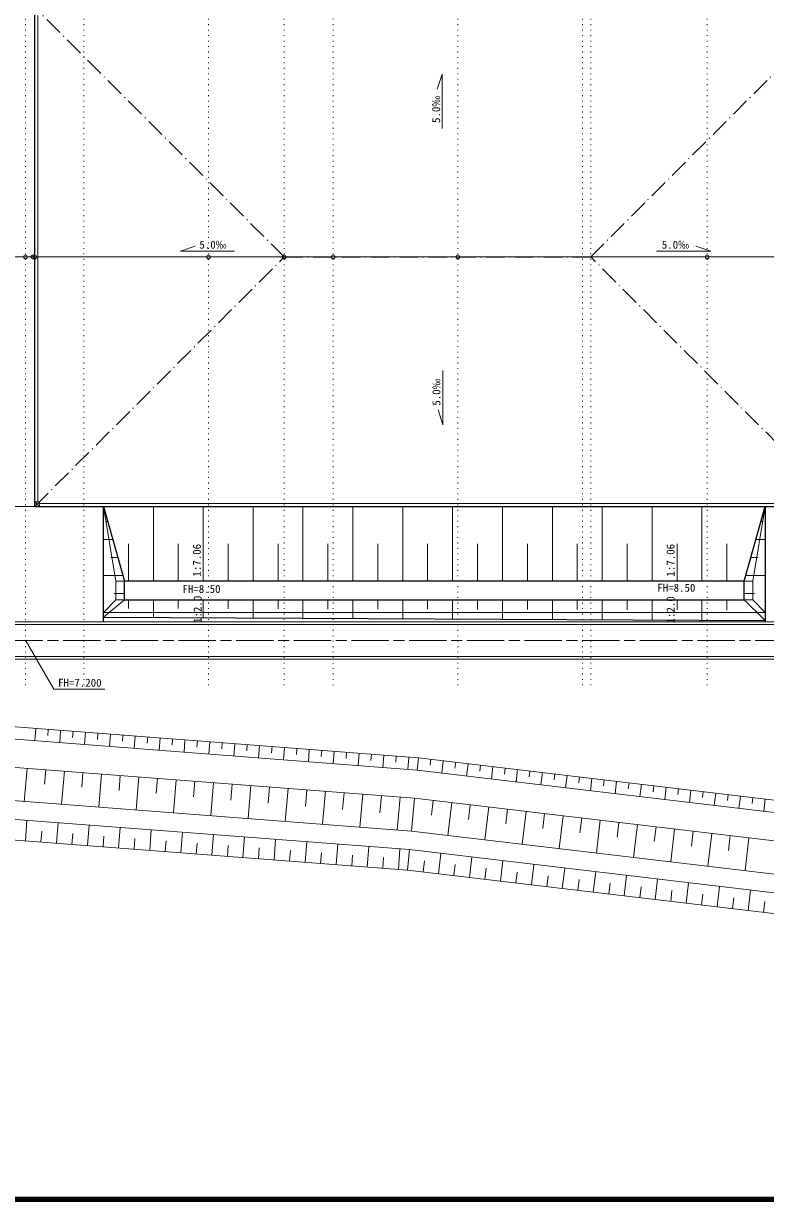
# Model space of a CAD drawing. Units: millimetres, scale not verified. Extents: x -199250 to 201250, y -138500 to 162913.
# Drawn here: x 6482 to 125494, y -138500 to 50089 of the extents above; entities that cross this region are included whole.
import ezdxf
from ezdxf.enums import TextEntityAlignment as Align

# ---------------------------------------------------------------- set-up
doc = ezdxf.new("R2010")
doc.units = ezdxf.units.MM
doc.header["$LTSCALE"] = 500
for name, pattern in [('CHAIN', [18.5, 12, -1.5, 3.5, -1.5]), ('DASHED_DOTTED', [9.25, 6, -1.5, 0.25, -1.5]), ('DOTTED', [1.75, 0.25, -1.5])]:
    doc.linetypes.add(name, pattern=pattern)
for name, color, linetype, lineweight in [('0-1_S-SUV', 7, 'Continuous', 13), ('0-4_現況図（想定）', 8, 'Continuous', 13), ('0-A_計画', 7, 'Continuous', 18), ('0-B_二次掘削', 7, 'Continuous', 13), ('0-C_ｸﾞﾗﾝﾄﾞ高さ勾配', 5, 'Continuous', 13), ('0-D_法形状', 7, 'Continuous', 25), ('0-E_法マ－ク', 7, 'Continuous', 18)]:
    doc.layers.add(name, color=color, linetype=linetype, lineweight=lineweight)
doc.styles.add('ＭＳ ゴシック', font='')
doc.styles.get('ＭＳ ゴシック').set_extended_font_data('MS Gothic')

# ---------------------------------------------------------------- blocks, each defined once
blk = doc.blocks.new('open_arrow')
at = {"color": 0, "linetype": 'Continuous', "lineweight": -2}
blk.add_lwpolyline([(7.5, 1.25), (0, 0), (7.5, -1.25)], dxfattribs=at)
blk = doc.blocks.new('DIMENSION_002_')
at = {"layer": '0-C_ｸﾞﾗﾝﾄﾞ高さ勾配', "color": 7, "lineweight": 18}
blk.add_line((30053895197, 20350186793), (30053895163, 20350186757), dxfattribs=at)
at = {"layer": '0-C_ｸﾞﾗﾝﾄﾞ高さ勾配', "color": 7, "xscale": 100, "yscale": 100, "rotation": 47}
blk.add_blockref('open_arrow', (30053895197, 20350186793), dxfattribs=at)
blk = doc.blocks.new('-007-DIMENSION_002_')
at = {"layer": '0-C_ｸﾞﾗﾝﾄﾞ高さ勾配', "color": 7, "lineweight": 18}
blk.add_line((30053895197, 20350186793), (30053895163, 20350186757), dxfattribs=at)
at = {"layer": '0-C_ｸﾞﾗﾝﾄﾞ高さ勾配'}
blk.add_blockref('DIMENSION_002_', (0, 0), dxfattribs=at)
blk = doc.blocks.new('-008--006-DIMENSION_003_')
at = {"layer": '0-C_ｸﾞﾗﾝﾄﾞ高さ勾配', "color": 7}
blk.add_lwpolyline([(30053895197, 20350186793), (30050805493, 20346877771), (30051999345, 20342963830)], dxfattribs=at)
at = {"layer": '0-C_ｸﾞﾗﾝﾄﾞ高さ勾配'}
blk.add_blockref('-007-DIMENSION_002_', (0, 0), dxfattribs=at)
at = {"layer": '0-C_ｸﾞﾗﾝﾄﾞ高さ勾配', "color": 7, "style": 'ＭＳ ゴシック'}
blk.add_text('FH=7.200', height=641500, rotation=286.963, dxfattribs=at).set_placement((30050905264, 20346550679), align=Align.BOTTOM_LEFT)

msp = doc.modelspace()

# ---------------------------------------------------------------- linework, layer by layer
at = {"layer": '0-1_S-SUV', "lineweight": 140}
msp.add_lwpolyline([(-199250, -138500), (-199250, 138500), (201250, 138500), (201250, -138500)], close=True, dxfattribs=at)
at = {"layer": '0-4_現況図（想定）'}
for p, q in [((-123843.4, -27347.7), (137456.6, -27348.8)), ((19306.5, -44348.3), (19306.6, -27348.3)), ((21306.5, -39348.3), (19306.6, -27348.3)), ((123456.5, -39348.8), (125456.6, -27348.8)), ((125456.5, -44348.8), (125456.6, -27348.8)), ((21306.5, -42348.3), (21306.5, -39348.3)), ((21306.5, -42348.3), (19306.5, -44348.3)), ((123456.5, -42348.8), (21306.5, -42348.3)), ((123456.5, -42348.8), (125456.5, -44348.8)), ((125456.5, -44348.8), (19306.5, -44348.3)), ((-125928.7, -45847.7), (153835.2, -45848.9)), ((-125928.7, -46267.7), (154009.1, -46268.9)), ((-149928.6, -52785), (69648.6, -69657.9)), ((-148101.3, -50919.6), (69843.2, -67666.9)), ((155956.5, -51428.9), (-125928.7, -51427.7)), ((-125928.7, -51847.7), (164456.5, -51848.9)), ((69210.9, -74137.5), (-152791.6, -57078.3)), ((8452.6, -62949.5), (8299.3, -64943.6)), ((10446.7, -63102.7), (10370.1, -64099.8)), ((12440.8, -63256), (12287.6, -65250.1)), ((14434.9, -63409.2), (14358.3, -64406.3)), ((16429, -63562.4), (16275.8, -65556.6)), ((18423.2, -63715.7), (18346.5, -64712.7)), ((20417.3, -63868.9), (20264, -65863)), ((22411.4, -64022.1), (22334.8, -65019.2)), ((-156440.7, -65122.4), (68403.4, -82399.9)), ((24405.5, -64175.4), (24252.3, -66169.5)), ((26399.6, -64328.6), (26323, -65325.7)), ((28393.8, -64481.8), (28240.5, -66476)), ((30387.9, -64635.1), (30311.3, -65632.1)), ((32382, -64788.3), (32228.8, -66782.4)), ((34376.1, -64941.5), (34299.5, -65938.6)), ((36370.3, -65094.8), (36217, -67088.9)), ((38364.4, -65248), (38287.8, -66245.1)), ((40358.5, -65401.2), (40205.3, -67395.4)), ((42352.6, -65554.5), (42276, -66551.5)), ((44346.7, -65707.7), (44193.5, -67701.8)), ((46340.9, -65860.9), (46264.2, -66858)), ((48335, -66014.2), (48181.7, -68008.3)), ((50329.1, -66167.4), (50252.5, -67164.5)), ((52323.2, -66320.6), (52170, -68314.8)), ((54317.3, -66473.9), (54240.7, -67470.9)), ((56311.5, -66627.1), (56158.2, -68621.2)), ((58305.6, -66780.3), (58229, -67777.4)), ((60299.7, -66933.6), (60146.5, -68927.7)), ((62293.8, -67086.8), (62217.2, -68083.9)), ((64288, -67240), (64134.7, -69234.2)), ((66282.1, -67393.3), (66205.5, -68390.3)), ((68276.2, -67546.5), (68123, -69540.6)), ((69648.6, -69657.9), (69843.2, -67666.9)), ((69843.2, -67666.9), (132230.7, -75071.9)), ((-157718.8, -68333.9), (68082.4, -85685)), ((7048.4, -69360.8), (6586.7, -74747)), ((10039.7, -69590.6), (9843.3, -71881.9)), ((69648.6, -69657.9), (132022.6, -77061.3)), ((71829.3, -67902.6), (71715.7, -68859.7)), ((73815.3, -68138.4), (73579.4, -70126.1)), ((75801.4, -68374.1), (75687.8, -69331.1)), ((77787.4, -68609.8), (77551.5, -70597.6)), ((79773.5, -68845.6), (79659.9, -69802.6)), ((81759.6, -69081.3), (81523.6, -71069.1)), ((83745.6, -69317), (83632, -70274.1)), ((85731.7, -69552.8), (85495.7, -71540.5)), ((13031.1, -69820.5), (12578.4, -75101.3)), ((16022.4, -70050.4), (15821.5, -72394.3)), ((19013.8, -70280.2), (18561.2, -75561.1)), ((22005.1, -70510.1), (21799.7, -72906.7)), ((24996.5, -70739.9), (24543.9, -76020.8)), ((27987.8, -70969.8), (27777.9, -73419.1)), ((30979.2, -71199.7), (30526.6, -76480.5)), ((33970.5, -71429.5), (33756.1, -73931.5)), ((36961.9, -71659.4), (36509.3, -76940.2)), ((87717.7, -69788.5), (87604.1, -70745.5)), ((89703.8, -70024.2), (89467.9, -72012)), ((91689.9, -70260), (91576.3, -71217)), ((93675.9, -70495.7), (93440, -72483.5)), ((95662, -70731.4), (95548.4, -71688.5)), ((97648, -70967.2), (97412.1, -72954.9)), ((99634.1, -71202.9), (99520.5, -72159.9)), ((101620.1, -71438.6), (101384.2, -73426.4)), ((39953.2, -71889.3), (39734.3, -74444)), ((42944.6, -72119.1), (42492, -77400)), ((45935.9, -72349), (45712.5, -74956.4)), ((48927.4, -72578.8), (48474.7, -77859.7)), ((51918.7, -72808.7), (51690.7, -75468.8)), ((54910.1, -73038.6), (54457.4, -78319.4)), ((57901.4, -73268.4), (57668.9, -75981.2)), ((60892.8, -73498.3), (60440.1, -78779.1)), ((103606.2, -71674.4), (103492.6, -72631.4)), ((105592.3, -71910.1), (105356.3, -73897.9)), ((107578.3, -72145.8), (107464.7, -73102.9)), ((109564.4, -72381.6), (109328.4, -74369.3)), ((111550.4, -72617.3), (111436.8, -73574.3)), ((113536.5, -72853), (113300.6, -74840.8)), ((115522.6, -73088.8), (115409, -74045.8)), ((117508.6, -73324.5), (117272.7, -75312.3)), ((63884.1, -73728.2), (63647, -76493.6)), ((66875.5, -73958), (66422.9, -79238.9)), ((131554.5, -81537.3), (69210.9, -74137.5)), ((72190, -74491.1), (71908, -76866.5)), ((75169, -74844.7), (74544.3, -80107.7)), ((78148.1, -75198.3), (77866.2, -77573.7)), ((119494.7, -73560.2), (119381.1, -74517.3)), ((121480.7, -73796), (121244.8, -75783.7)), ((123466.8, -74031.7), (123353.2, -74988.7)), ((125452.9, -74267.4), (125216.9, -76255.2)), ((81127.2, -75551.9), (80502.5, -80814.9)), ((84106.3, -75905.5), (83824.4, -78280.9)), ((87085.4, -76259.1), (86460.7, -81522.1)), ((90064.5, -76612.7), (89782.5, -78988.1)), ((93043.6, -76966.3), (92418.9, -82229.3)), ((96022.7, -77319.9), (95740.7, -79695.3)), ((7034, -77684.1), (6781.1, -80974.4)), ((12019.3, -78067.2), (11766.4, -81357.5)), ((17004.6, -78450.3), (16751.7, -81740.6)), ((21989.9, -78833.4), (21737, -82123.7)), ((99001.7, -77673.5), (98377.1, -82936.5)), ((101980.8, -78027.1), (101698.9, -80402.5)), ((104959.9, -78380.7), (104335.2, -83643.7)), ((107939, -78734.3), (107657.1, -81109.7)), ((110918.1, -79087.9), (110293.4, -84350.9)), ((9405.8, -79447.4), (9273.8, -81166)), ((14391.1, -79830.5), (14259.1, -81549.1)), ((19376.4, -80213.5), (19244.4, -81932.1)), ((24361.7, -80596.6), (24229.7, -82315.2)), ((26975.2, -79216.5), (26722.3, -82506.8)), ((29347.1, -80979.7), (29215, -82698.3)), ((31960.5, -79599.5), (31707.6, -82889.8)), ((36945.8, -79982.6), (36692.9, -83272.9)), ((41931.1, -80365.7), (41678.2, -83656)), ((46916.4, -80748.8), (46663.6, -84039.1)), ((113897.2, -79441.5), (113615.2, -81816.9)), ((116876.3, -79795.1), (116251.6, -85058.1)), ((119855.4, -80148.7), (119573.4, -82524.1)), ((122834.5, -80502.3), (122209.8, -85765.3)), ((34332.4, -81362.8), (34200.3, -83081.4)), ((39317.7, -81745.9), (39185.6, -83464.5)), ((44303, -82129), (44170.9, -83847.5)), ((49288.3, -82512), (49156.2, -84230.6)), ((51901.7, -81131.9), (51648.9, -84422.2)), ((54273.6, -82895.1), (54141.5, -84613.7)), ((56887, -81515), (56634.2, -84805.3)), ((61872.3, -81898), (61619.5, -85188.3)), ((66857.6, -82281.1), (66604.8, -85571.4)), ((130691, -89793.1), (68403.4, -82399.9)), ((59258.9, -83278.2), (59126.8, -84996.8)), ((64244.2, -83661.3), (64112.1, -85379.9)), ((70565, -85979.6), (70774.4, -84215.1)), ((73047.5, -86274.3), (73436.5, -82997.3)), ((75530.1, -86569), (75739.5, -84804.4)), ((78012.7, -86863.6), (78401.6, -83586.6)), ((82977.8, -87453), (83366.8, -84176)), ((87943, -88042.3), (88331.9, -84765.3)), ((80495.2, -87158.3), (80704.7, -85393.7)), ((85460.4, -87747.6), (85669.8, -85983.1)), ((90425.5, -88337), (90635, -86572.4)), ((92908.1, -88631.6), (93297.1, -85354.6)), ((97873.3, -89221), (98262.2, -85944)), ((102838.4, -89810.3), (103227.4, -86533.3)), ((95390.7, -88926.3), (95600.1, -87161.7)), ((100355.8, -89515.6), (100565.3, -87751.1)), ((105321, -90105), (105530.4, -88340.4)), ((107803.6, -90399.6), (108192.5, -87122.6)), ((112768.7, -90989), (113157.7, -87712)), ((117733.9, -91578.3), (118122.8, -88301.3)), ((110286.1, -90694.3), (110495.6, -88929.7)), ((115251.3, -91283.6), (115460.7, -89519.1)), ((120216.4, -91873), (120425.9, -90108.4)), ((122699, -92167.6), (123088, -88890.6)), ((125181.6, -92462.3), (125391, -90697.7))]:
    msp.add_line(p, q, dxfattribs=at)
at = {"layer": '0-4_現況図（想定）', "linetype": 'CHAIN'}
msp.add_line((-125928.7, -48847.7), (158956.5, -48848.9), dxfattribs=at)
at = {"layer": '0-4_現況図（想定）'}
for points in [[(123456.5, -42348.8), (123456.5, -39348.8), (21306.5, -39348.3)], [(-158693.6, -58716), (-155121.8, -62214.9), (68695.3, -79413.5)], [(131003.1, -86809.1), (68695.3, -79413.5), (69210.9, -74137.5)], [(130347.7, -93075.5), (68082.4, -85685), (68403.4, -82399.9)]]:
    msp.add_lwpolyline(points, dxfattribs=at)
at = {"layer": '0-A_計画'}
for p, q in [((8756.4, -26598.8), (8756.4, 51351.2)), ((8306.4, -27348.8), (9056.5, -26597.8)), ((9056.8, -27347.3), (8306.4, -26598.8))]:
    msp.add_line(p, q, dxfattribs=at)
msp.add_lwpolyline([(8306.4, -27348.8), (8306.4, -26598.8), (9056.4, -26598.8), (9056.4, -27348.8)], close=True, dxfattribs=at)
msp.add_lwpolyline([(137006.5, -26598.8), (136706.7, -26598.6), (136706.5, -26898.8), (9056.4, -26898.8), (9056.4, -26598.8), (8756.4, -26598.8)], dxfattribs=at)
at = {"layer": '0-B_二次掘削', "linetype": 'DOTTED'}
for p, q in [((6806.7, 84963.1), (6806.2, -56680.6)), ((16157, 84963.1), (16156.5, -56680.7)), ((36157, 84963), (36156.5, -56680.7)), ((48306.2, 84963), (48305.6, -56680.8)), ((56157, 84962.9), (56156.5, -56680.8)), ((76157, 84962.9), (76156.5, -56680.9)), ((96157, 84962.8), (96156.5, -56681)), ((97457.8, 84961.9), (97457.2, -56681.9)), ((116157, 84962.7), (116156.5, -56681.1))]:
    msp.add_line(p, q, dxfattribs=at)
at = {"layer": '0-B_二次掘削'}
msp.add_line((-124143.5, 12652.3), (137758.8, 12651.2), dxfattribs=at)
for centre in [(6806.5, 12651.7), (8006.5, 12651.7), (8306.5, 12651.7), (36156.7, 12651.6), (48305.9, 12651.6), (56156.7, 12651.5), (76156.7, 12651.4), (116156.7, 12651.3)]:
    msp.add_circle(centre, 300, dxfattribs=at)
at = {"layer": '0-C_ｸﾞﾗﾝﾄﾞ高さ勾配', "linetype": 'DASHED_DOTTED', "lineweight": 25}
for p, q in [((97456.6, 12652.3), (137456.6, 52652.3)), ((48306.6, 12652.3), (97456.6, 12652.3)), ((137461.1, -27347.7), (97456.6, 12652.3))]:
    msp.add_line(p, q, dxfattribs=at)
msp.add_lwpolyline([(8306.6, -27347.7), (48306.6, 12652.3), (8306.6, 52652.3)], dxfattribs=at)
at = {"layer": '0-C_ｸﾞﾗﾝﾄﾞ高さ勾配'}
for points in [[(73615.5, 33273.8), (73615.5, 41962.2), (72857.7, 39576.8)], [(40324.8, 13605.3), (31636.5, 13605.3), (34021.9, 14363.1)], [(108038.3, 13605.3), (116726.7, 13605.3), (114341.3, 14363.1)], [(73726.3, -5569.2), (73726.3, -14257.5), (72968.5, -11872.1)]]:
    msp.add_lwpolyline(points, dxfattribs=at)
at = {"layer": '0-D_法形状'}
for p, q in [((8306.5, -27348.8), (8306.6, 52652.3)), ((8306.5, -27348.3), (137461.1, -27347.7)), ((19306.5, -27348.2), (22706.5, -39348.3)), ((19306.5, -45848.3), (19306.6, -27348.8)), ((122056.5, -39348.7), (125456.9, -27347.8)), ((125456.6, -27348.8), (125456.5, -45848.8)), ((22706.5, -42348.3), (22706.5, -39348.3)), ((122056.5, -39348.7), (22706.5, -39348.3)), ((122056.5, -42348.7), (122056.5, -39348.7)), ((22706.5, -42348.3), (122056.5, -42348.7)), ((19306.5, -45091.2), (125456.5, -45625.9))]:
    msp.add_line(p, q, dxfattribs=at)
at = {"layer": '0-E_法マ－ク'}
for p, q in [((27306.6, -27346.5), (27306.5, -39346.5)), ((35306.6, -27346.6), (35306.5, -39346.6)), ((43306.6, -27346.6), (43306.5, -39346.6)), ((51306.6, -27346.6), (51306.5, -39346.6)), ((59306.6, -27346.7), (59306.5, -39346.7)), ((67306.6, -27346.7), (67306.5, -39346.7)), ((75306.6, -27346.7), (75306.5, -39346.7)), ((83306.6, -27346.8), (83306.5, -39346.8)), ((91306.6, -27346.8), (91306.5, -39346.8)), ((99306.6, -27346.8), (99306.5, -39346.8)), ((107306.6, -27346.9), (107306.5, -39346.9)), ((115306.6, -27346.9), (115306.5, -39346.9)), ((19999.3, -29791.3), (19652.9, -29791.3)), ((124763.9, -29793.6), (125110.2, -29793.6)), ((20814.2, -32667.5), (19306.6, -32667.5)), ((23306.5, -33346.5), (23306.5, -39346.5)), ((31306.5, -33346.6), (31306.5, -39346.6)), ((39306.5, -33346.6), (39306.5, -39346.6)), ((47306.5, -33346.6), (47306.5, -39346.6)), ((55306.5, -33346.7), (55306.5, -39346.7)), ((63306.5, -33346.7), (63306.5, -39346.7)), ((71306.5, -33346.7), (71306.5, -39346.7)), ((79306.5, -33346.8), (79306.5, -39346.8)), ((87306.5, -33346.8), (87306.5, -39346.8)), ((95306.5, -33346.8), (95306.5, -39346.8)), ((103306.5, -33346.9), (103306.5, -39346.9)), ((111306.5, -33346.9), (111306.5, -39346.9)), ((119306.5, -33346.9), (119306.5, -39346.9)), ((123948.9, -32669.7), (125456.6, -32669.7)), ((21629, -35543.6), (20467.8, -35543.6)), ((123134, -35545.8), (124295.3, -35545.8)), ((22443.9, -38419.7), (19306.5, -38419.7)), ((122319.1, -38422), (125456.5, -38422)), ((22706.5, -41295.9), (21006.5, -41295.8)), ((122056.5, -41298.1), (123756.5, -41298.1)), ((19306.5, -45091.2), (22706.5, -42348.3)), ((23306.5, -42346.5), (23306.5, -43728.9)), ((27306.5, -42346.5), (27306.5, -45131.5)), ((31306.5, -42346.6), (31306.5, -43749.1)), ((35306.5, -42346.6), (35306.5, -45171.8)), ((39306.5, -42346.6), (39306.5, -43769.3)), ((43306.5, -42346.6), (43306.5, -45212.1)), ((47306.5, -42346.6), (47306.5, -43789.4)), ((51306.5, -42346.6), (51306.5, -45252.4)), ((55306.5, -42346.7), (55306.5, -43809.6)), ((59306.5, -42346.7), (59306.5, -45292.7)), ((63306.5, -42346.7), (63306.5, -43829.8)), ((67306.5, -42346.7), (67306.5, -45333)), ((71306.5, -42346.7), (71306.5, -43849.9)), ((75306.5, -42346.7), (75306.5, -45373.3)), ((79306.5, -42346.8), (79306.5, -43870.1)), ((83306.5, -42346.8), (83306.5, -45413.6)), ((87306.5, -42346.8), (87306.5, -43890.3)), ((91306.5, -42346.8), (91306.5, -45453.9)), ((95306.5, -42346.8), (95306.5, -43910.4)), ((99306.5, -42346.8), (99306.5, -45494.2)), ((103306.5, -42346.9), (103306.5, -43930.6)), ((107306.5, -42346.9), (107306.5, -45534.5)), ((111306.5, -42346.9), (111306.5, -43950.7)), ((115306.5, -42346.9), (115306.5, -45574.7)), ((119306.5, -42346.9), (119306.5, -43970.9)), ((125456.5, -45625.9), (122056.5, -42348.7))]:
    msp.add_line(p, q, dxfattribs=at)

# ---------------------------------------------------------------- block references
at = {"layer": '0-C_ｸﾞﾗﾝﾄﾞ高さ勾配', "xscale": 0.002, "yscale": 0.002, "rotation": 73.03694}
msp.add_blockref('-008--006-DIMENSION_003_', (21399682.5, -69416039.6), dxfattribs=at)

# ---------------------------------------------------------------- texts
at = {"layer": '0-C_ｸﾞﾗﾝﾄﾞ高さ勾配', "style": 'ＭＳ ゴシック'}
for p in [(73689.6, 34138.1), (73734.7, -11197.4)]:
    msp.add_text('5.0‰', height=1283, rotation=90, dxfattribs=at).set_placement(p, align=Align.BOTTOM_LEFT)
for p in [(34696.6, 13596.9), (108862.2, 13588.7)]:
    msp.add_text('5.0‰', height=1283, dxfattribs=at).set_placement(p, align=Align.BOTTOM_LEFT)
at = {"layer": '0-D_法形状', "style": 'ＭＳ ゴシック'}
for s, p in [('1:7.06', (35307, -38603)), ('1:7.06', (111295.1, -38603)), ('1:2.0', (35429.4, -46037.9)), ('1:2.0', (111295.1, -46122.6))]:
    msp.add_text(s, height=1283, rotation=90, dxfattribs=at).set_placement(p, align=Align.BOTTOM_LEFT)
for p in [(31973.8, -41614.7), (108143.6, -41422.9)]:
    msp.add_text('FH=8.50', height=1283, dxfattribs=at).set_placement(p, align=Align.BOTTOM_LEFT)

doc.saveas('drawing.dxf')
